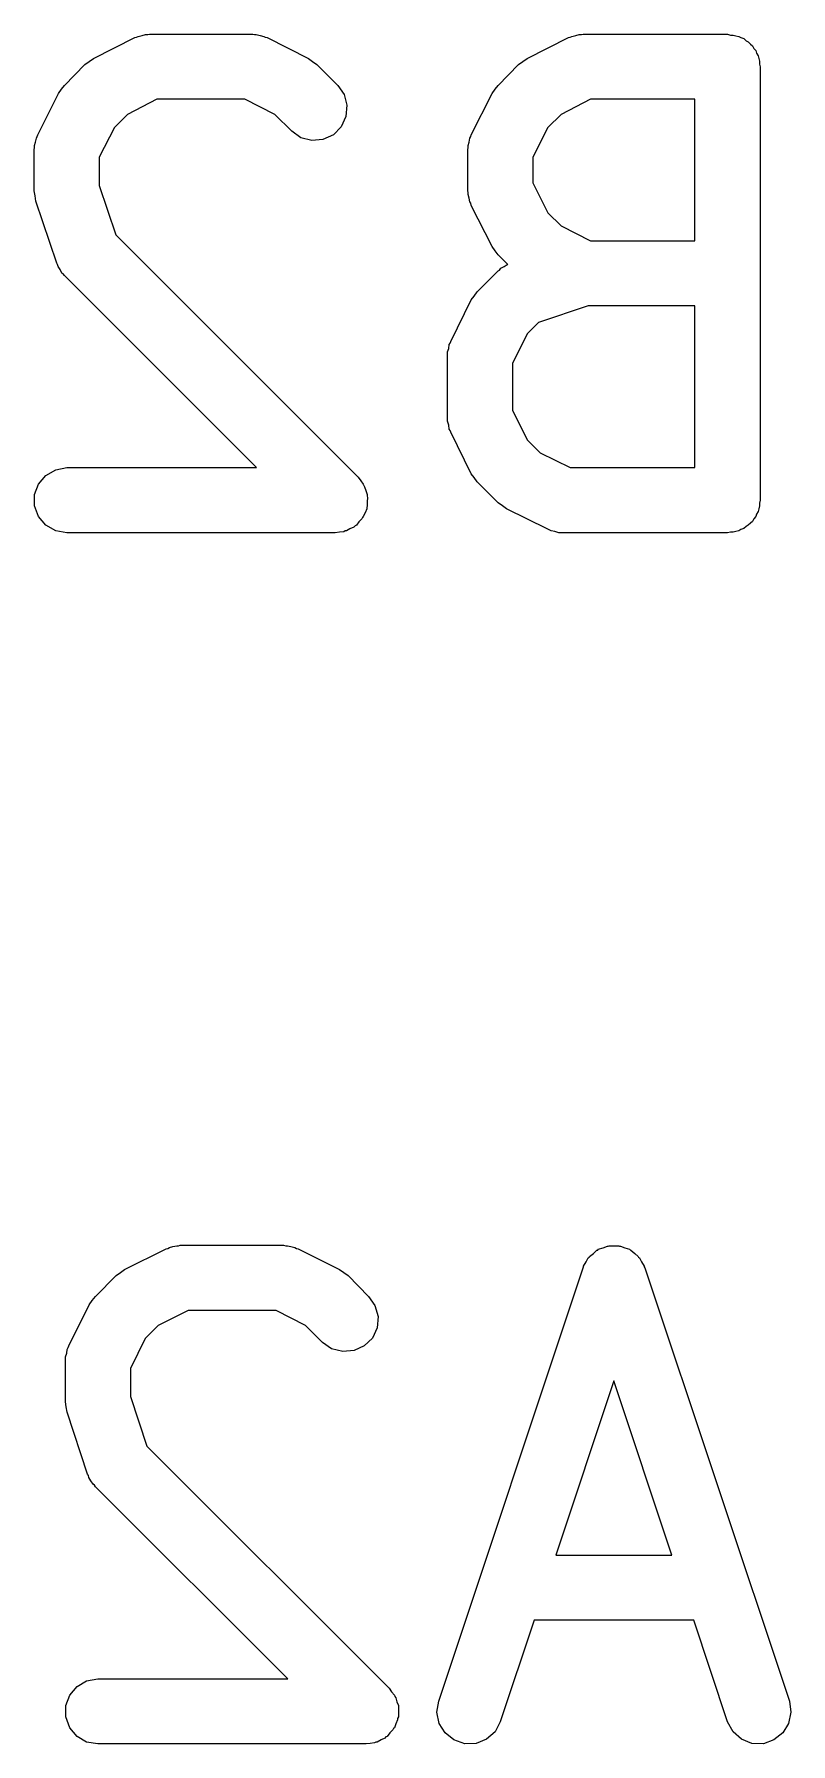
# Model space of a CAD drawing. Extents: x 39 to 154, y -159 to -90.
# Drawn here: x 128.425 to 130.17, y -137.687 to -133.743 of the extents above; entities that cross this region are included whole.
import ezdxf

# ---------------------------------------------------------------- set-up
doc = ezdxf.new("R2010")
doc.units = 0
doc.header["$MEASUREMENT"] = 0
doc.layers.add('BLACK', color=7, linetype='CONTINUOUS')

msp = doc.modelspace()

# ---------------------------------------------------------------- linework, layer by layer
at = {"layer": 'BLACK', "linetype": 'CONTINUOUS'}
for p, q in [((128.562, -133.799), (128.657, -133.751)), ((128.657, -133.751), (128.661, -133.75)), ((128.661, -133.75), (128.665, -133.748)), ((128.665, -133.748), (128.674, -133.746)), ((128.674, -133.746), (128.682, -133.744)), ((128.682, -133.744), (128.687, -133.744)), ((128.687, -133.744), (128.691, -133.743)), ((128.691, -133.743), (128.929, -133.743)), ((128.929, -133.743), (128.933, -133.744)), ((128.933, -133.744), (128.937, -133.744)), ((128.937, -133.744), (128.946, -133.746)), ((128.946, -133.746), (128.955, -133.748)), ((128.955, -133.748), (128.958, -133.75)), ((128.958, -133.75), (128.962, -133.751)), ((128.962, -133.751), (129.058, -133.799)), ((129.562, -133.799), (129.657, -133.751)), ((129.657, -133.751), (129.661, -133.75)), ((129.661, -133.75), (129.665, -133.748)), ((129.665, -133.748), (129.674, -133.746)), ((129.674, -133.746), (129.682, -133.744)), ((129.682, -133.744), (129.687, -133.744)), ((129.687, -133.744), (129.691, -133.743)), ((129.691, -133.743), (130.024, -133.743)), ((130.024, -133.743), (130.031, -133.745)), ((130.031, -133.745), (130.037, -133.745)), ((130.037, -133.745), (130.043, -133.747)), ((130.043, -133.747), (130.05, -133.748)), ((130.05, -133.748), (130.055, -133.751)), ((130.055, -133.751), (130.062, -133.753)), ((130.062, -133.753), (130.067, -133.758)), ((130.067, -133.758), (130.072, -133.761)), ((130.072, -133.761), (130.077, -133.766)), ((130.077, -133.766), (130.082, -133.77)), ((130.082, -133.77), (130.085, -133.776)), ((130.085, -133.776), (130.089, -133.781)), ((128.495, -133.861), (128.542, -133.813)), ((128.542, -133.813), (128.552, -133.806)), ((128.552, -133.806), (128.562, -133.799)), ((129.058, -133.799), (129.067, -133.806)), ((129.067, -133.806), (129.077, -133.813)), ((129.077, -133.813), (129.125, -133.861)), ((129.495, -133.861), (129.542, -133.813)), ((129.542, -133.813), (129.552, -133.806)), ((129.552, -133.806), (129.562, -133.799)), ((130.089, -133.781), (130.091, -133.787)), ((130.091, -133.787), (130.095, -133.793)), ((130.095, -133.793), (130.096, -133.799)), ((130.096, -133.799), (130.098, -133.805)), ((130.098, -133.805), (130.098, -133.812)), ((130.098, -133.812), (130.099, -133.818)), ((130.099, -133.818), (130.099, -134.818)), ((128.433, -133.975), (128.481, -133.88)), ((128.481, -133.88), (128.488, -133.87)), ((128.488, -133.87), (128.495, -133.861)), ((128.708, -133.893), (128.64, -133.928)), ((128.911, -133.893), (128.708, -133.893)), ((128.98, -133.928), (128.911, -133.893)), ((129.125, -133.861), (129.14, -133.882)), ((129.14, -133.882), (129.146, -133.907)), ((129.433, -133.975), (129.481, -133.88)), ((129.481, -133.88), (129.488, -133.87)), ((129.488, -133.87), (129.495, -133.861)), ((129.708, -133.893), (129.64, -133.928)), ((129.949, -133.893), (129.708, -133.893)), ((129.949, -134.22), (129.949, -133.893)), ((128.64, -133.928), (128.61, -133.958)), ((129.019, -133.967), (128.98, -133.928)), ((129.144, -133.933), (129.133, -133.957)), ((129.146, -133.907), (129.144, -133.933)), ((129.64, -133.928), (129.61, -133.958)), ((128.432, -133.979), (128.433, -133.975)), ((128.61, -133.958), (128.575, -134.027)), ((129.04, -133.982), (129.019, -133.967)), ((129.115, -133.975), (129.091, -133.986)), ((129.133, -133.957), (129.115, -133.975)), ((129.432, -133.979), (129.433, -133.975)), ((129.61, -133.958), (129.575, -134.027)), ((128.425, -134.009), (128.426, -134.005)), ((128.425, -134.104), (128.425, -134.009)), ((128.426, -134), (128.428, -133.992)), ((128.426, -134.005), (128.426, -134)), ((128.428, -133.992), (128.43, -133.983)), ((128.43, -133.983), (128.432, -133.979)), ((129.065, -133.988), (129.04, -133.982)), ((129.091, -133.986), (129.065, -133.988)), ((129.425, -134.009), (129.426, -134.005)), ((129.425, -134.104), (129.425, -134.009)), ((129.426, -134), (129.428, -133.992)), ((129.426, -134.005), (129.426, -134)), ((129.428, -133.992), (129.43, -133.983)), ((129.43, -133.983), (129.432, -133.979)), ((128.575, -134.027), (128.575, -134.092)), ((129.575, -134.027), (129.575, -134.086)), ((128.575, -134.092), (128.613, -134.206)), ((129.575, -134.086), (129.61, -134.155)), ((128.427, -134.116), (128.425, -134.104)), ((128.429, -134.128), (128.427, -134.116)), ((128.477, -134.271), (128.429, -134.128)), ((129.426, -134.108), (129.425, -134.104)), ((129.426, -134.113), (129.426, -134.108)), ((129.428, -134.121), (129.426, -134.113)), ((129.43, -134.13), (129.428, -134.121)), ((129.432, -134.133), (129.43, -134.13)), ((129.433, -134.138), (129.432, -134.133)), ((129.481, -134.233), (129.433, -134.138)), ((129.61, -134.155), (129.64, -134.185)), ((128.613, -134.206), (129.172, -134.765)), ((129.64, -134.185), (129.708, -134.22)), ((129.488, -134.243), (129.481, -134.233)), ((129.495, -134.252), (129.488, -134.243)), ((129.517, -134.274), (129.495, -134.252)), ((129.708, -134.22), (129.949, -134.22)), ((128.479, -134.274), (128.477, -134.271)), ((128.48, -134.279), (128.479, -134.274)), ((128.485, -134.286), (128.48, -134.279)), ((128.489, -134.294), (128.485, -134.286)), ((129.447, -134.337), (129.495, -134.289)), ((129.495, -134.289), (129.498, -134.287)), ((129.498, -134.287), (129.501, -134.283)), ((129.501, -134.283), (129.509, -134.279)), ((129.509, -134.279), (129.516, -134.274)), ((129.516, -134.274), (129.517, -134.274)), ((128.492, -134.296), (128.489, -134.294)), ((128.495, -134.3), (128.492, -134.296)), ((128.938, -134.743), (128.495, -134.3)), ((129.386, -134.452), (129.433, -134.356)), ((129.433, -134.356), (129.44, -134.347)), ((129.44, -134.347), (129.447, -134.337)), ((129.703, -134.37), (129.588, -134.408)), ((129.949, -134.37), (129.703, -134.37)), ((129.949, -134.743), (129.949, -134.37)), ((129.588, -134.408), (129.562, -134.434)), ((129.562, -134.434), (129.528, -134.503)), ((129.378, -134.476), (129.381, -134.468)), ((129.378, -134.481), (129.378, -134.476)), ((129.378, -134.485), (129.378, -134.481)), ((129.378, -134.628), (129.378, -134.485)), ((129.381, -134.468), (129.382, -134.459)), ((129.382, -134.459), (129.384, -134.456)), ((129.384, -134.456), (129.386, -134.452)), ((129.528, -134.503), (129.528, -134.61)), ((129.378, -134.632), (129.378, -134.628)), ((129.378, -134.636), (129.378, -134.632)), ((129.381, -134.645), (129.378, -134.636)), ((129.382, -134.654), (129.381, -134.645)), ((129.528, -134.61), (129.562, -134.679)), ((129.384, -134.657), (129.382, -134.654)), ((129.386, -134.661), (129.384, -134.657)), ((129.433, -134.757), (129.386, -134.661)), ((129.562, -134.679), (129.592, -134.709)), ((129.592, -134.709), (129.661, -134.743)), ((128.435, -134.781), (128.452, -134.761)), ((128.452, -134.761), (128.475, -134.748)), ((128.475, -134.748), (128.5, -134.743)), ((128.5, -134.743), (128.938, -134.743)), ((129.172, -134.765), (129.178, -134.773)), ((129.44, -134.766), (129.433, -134.757)), ((129.447, -134.776), (129.44, -134.766)), ((129.661, -134.743), (129.949, -134.743)), ((128.426, -134.805), (128.435, -134.781)), ((128.426, -134.831), (128.426, -134.805)), ((129.178, -134.773), (129.184, -134.781)), ((129.184, -134.781), (129.185, -134.784)), ((129.185, -134.784), (129.187, -134.787)), ((129.187, -134.787), (129.19, -134.796)), ((129.19, -134.796), (129.193, -134.805)), ((129.193, -134.805), (129.193, -134.809)), ((129.495, -134.824), (129.447, -134.776)), ((128.435, -134.856), (128.426, -134.831)), ((129.192, -134.838), (129.188, -134.847)), ((129.193, -134.831), (129.192, -134.835)), ((129.192, -134.835), (129.192, -134.838)), ((129.193, -134.809), (129.194, -134.812)), ((129.194, -134.812), (129.193, -134.822)), ((129.193, -134.822), (129.193, -134.831)), ((129.505, -134.831), (129.495, -134.824)), ((129.514, -134.838), (129.505, -134.831)), ((129.61, -134.885), (129.514, -134.838)), ((130.095, -134.844), (130.091, -134.85)), ((130.096, -134.838), (130.095, -134.844)), ((130.098, -134.831), (130.096, -134.838)), ((130.099, -134.818), (130.098, -134.825)), ((130.098, -134.825), (130.098, -134.831)), ((128.452, -134.876), (128.435, -134.856)), ((128.475, -134.889), (128.452, -134.876)), ((129.153, -134.884), (129.145, -134.889)), ((129.162, -134.88), (129.153, -134.884)), ((129.165, -134.877), (129.162, -134.88)), ((129.168, -134.876), (129.165, -134.877)), ((129.174, -134.868), (129.168, -134.876)), ((129.181, -134.861), (129.174, -134.868)), ((129.182, -134.858), (129.181, -134.861)), ((129.184, -134.856), (129.182, -134.858)), ((129.188, -134.847), (129.184, -134.856)), ((130.062, -134.883), (130.055, -134.886)), ((130.067, -134.879), (130.062, -134.883)), ((130.072, -134.876), (130.067, -134.879)), ((130.077, -134.871), (130.072, -134.876)), ((130.082, -134.867), (130.077, -134.871)), ((130.085, -134.861), (130.082, -134.867)), ((130.089, -134.856), (130.085, -134.861)), ((130.091, -134.85), (130.089, -134.856)), ((128.5, -134.893), (128.475, -134.889)), ((129.119, -134.893), (128.5, -134.893)), ((129.129, -134.892), (129.119, -134.893)), ((129.139, -134.891), (129.129, -134.892)), ((129.142, -134.889), (129.139, -134.891)), ((129.145, -134.889), (129.142, -134.889)), ((129.614, -134.887), (129.61, -134.885)), ((129.617, -134.889), (129.614, -134.887)), ((129.626, -134.89), (129.617, -134.889)), ((129.635, -134.893), (129.626, -134.89)), ((129.639, -134.893), (129.635, -134.893)), ((129.643, -134.893), (129.639, -134.893)), ((130.024, -134.893), (129.643, -134.893)), ((130.031, -134.892), (130.024, -134.893)), ((130.037, -134.892), (130.031, -134.892)), ((130.043, -134.89), (130.037, -134.892)), ((130.05, -134.889), (130.043, -134.89)), ((130.055, -134.886), (130.05, -134.889)), ((128.737, -136.542), (128.745, -136.54)), ((128.745, -136.54), (128.754, -136.538)), ((128.754, -136.538), (128.758, -136.538)), ((128.758, -136.538), (128.762, -136.537)), ((128.762, -136.537), (129, -136.537)), ((129, -136.537), (129.005, -136.538)), ((129.005, -136.538), (129.009, -136.538)), ((129.009, -136.538), (129.017, -136.54)), ((129.017, -136.54), (129.026, -136.542)), ((129.737, -136.543), (129.747, -136.539)), ((129.747, -136.539), (129.749, -136.539)), ((129.749, -136.539), (129.751, -136.538)), ((129.751, -136.538), (129.762, -136.538)), ((129.762, -136.538), (129.773, -136.538)), ((129.773, -136.538), (129.775, -136.539)), ((129.775, -136.539), (129.777, -136.539)), ((129.777, -136.539), (129.787, -136.543)), ((128.633, -136.593), (128.729, -136.545)), ((128.729, -136.545), (128.733, -136.544)), ((128.733, -136.544), (128.737, -136.542)), ((129.026, -136.542), (129.03, -136.544)), ((129.03, -136.544), (129.034, -136.545)), ((129.034, -136.545), (129.129, -136.593)), ((129.692, -136.585), (129.698, -136.575)), ((129.698, -136.575), (129.703, -136.566)), ((129.703, -136.566), (129.705, -136.564)), ((129.705, -136.564), (129.706, -136.563)), ((129.706, -136.563), (129.715, -136.556)), ((129.715, -136.556), (129.723, -136.548)), ((129.723, -136.548), (129.725, -136.548)), ((129.725, -136.548), (129.726, -136.546)), ((129.726, -136.546), (129.737, -136.543)), ((129.787, -136.543), (129.798, -136.546)), ((129.798, -136.546), (129.8, -136.548)), ((129.8, -136.548), (129.801, -136.548)), ((129.801, -136.548), (129.81, -136.556)), ((129.81, -136.556), (129.818, -136.563)), ((129.818, -136.563), (129.819, -136.564)), ((129.819, -136.564), (129.821, -136.566)), ((129.821, -136.566), (129.826, -136.575)), ((129.826, -136.575), (129.832, -136.585)), ((128.566, -136.655), (128.614, -136.607)), ((128.614, -136.607), (128.624, -136.6)), ((128.624, -136.6), (128.633, -136.593)), ((129.129, -136.593), (129.139, -136.6)), ((129.139, -136.6), (129.149, -136.607)), ((129.149, -136.607), (129.196, -136.655)), ((129.358, -137.589), (129.691, -136.589)), ((129.691, -136.589), (129.692, -136.587)), ((129.692, -136.587), (129.692, -136.585)), ((129.832, -136.585), (129.832, -136.587)), ((129.832, -136.587), (129.833, -136.589)), ((129.833, -136.589), (130.167, -137.589)), ((128.559, -136.664), (128.566, -136.655)), ((129.196, -136.655), (129.211, -136.676)), ((128.505, -136.769), (128.552, -136.674)), ((128.552, -136.674), (128.559, -136.664)), ((128.78, -136.687), (128.711, -136.722)), ((128.983, -136.687), (128.78, -136.687)), ((129.051, -136.722), (128.983, -136.687)), ((129.211, -136.676), (129.218, -136.701)), ((128.711, -136.722), (128.681, -136.752)), ((129.09, -136.761), (129.051, -136.722)), ((129.216, -136.727), (129.205, -136.751)), ((129.218, -136.701), (129.216, -136.727)), ((128.5, -136.786), (128.501, -136.777)), ((128.501, -136.777), (128.503, -136.773)), ((128.503, -136.773), (128.505, -136.769)), ((128.681, -136.752), (128.647, -136.821)), ((129.111, -136.776), (129.09, -136.761)), ((129.137, -136.782), (129.111, -136.776)), ((129.186, -136.769), (129.163, -136.78)), ((129.205, -136.751), (129.186, -136.769)), ((128.497, -136.794), (128.5, -136.786)), ((128.497, -136.799), (128.497, -136.794)), ((128.497, -136.803), (128.497, -136.799)), ((128.497, -136.898), (128.497, -136.803)), ((129.163, -136.78), (129.137, -136.782)), ((128.647, -136.821), (128.647, -136.886)), ((129.762, -136.85), (129.628, -137.252)), ((129.896, -137.252), (129.762, -136.85)), ((128.647, -136.886), (128.685, -137)), ((128.499, -136.91), (128.497, -136.898)), ((128.501, -136.922), (128.499, -136.91)), ((128.548, -137.065), (128.501, -136.922)), ((128.685, -137), (129.244, -137.559)), ((128.55, -137.068), (128.548, -137.065)), ((128.551, -137.073), (128.55, -137.068)), ((128.556, -137.08), (128.551, -137.073)), ((128.561, -137.088), (128.556, -137.08)), ((128.564, -137.09), (128.561, -137.088)), ((128.566, -137.094), (128.564, -137.09)), ((129.01, -137.537), (128.566, -137.094)), ((129.628, -137.252), (129.896, -137.252)), ((129.578, -137.402), (129.5, -137.636)), ((129.946, -137.402), (129.578, -137.402)), ((130.024, -137.636), (129.946, -137.402)), ((128.507, -137.575), (128.524, -137.555)), ((128.524, -137.555), (128.546, -137.542)), ((128.546, -137.542), (128.572, -137.537)), ((128.572, -137.537), (129.01, -137.537)), ((129.244, -137.559), (129.249, -137.567)), ((128.498, -137.599), (128.507, -137.575)), ((128.498, -137.625), (128.498, -137.599)), ((129.249, -137.567), (129.256, -137.575)), ((129.256, -137.575), (129.257, -137.578)), ((129.257, -137.578), (129.259, -137.581)), ((129.259, -137.581), (129.261, -137.59)), ((129.261, -137.59), (129.265, -137.599)), ((129.265, -137.599), (129.265, -137.603)), ((129.265, -137.603), (129.265, -137.606)), ((129.265, -137.606), (129.265, -137.616)), ((129.354, -137.614), (129.358, -137.589)), ((130.167, -137.589), (130.17, -137.614)), ((128.507, -137.65), (128.498, -137.625)), ((129.259, -137.641), (129.256, -137.65)), ((129.263, -137.632), (129.259, -137.641)), ((129.265, -137.625), (129.263, -137.629)), ((129.263, -137.629), (129.263, -137.632)), ((129.265, -137.616), (129.265, -137.625)), ((129.359, -137.64), (129.354, -137.614)), ((129.373, -137.662), (129.359, -137.64)), ((129.5, -137.636), (129.488, -137.659)), ((130.037, -137.659), (130.024, -137.636)), ((130.165, -137.64), (130.152, -137.662)), ((130.17, -137.614), (130.165, -137.64)), ((128.524, -137.67), (128.507, -137.65)), ((128.546, -137.683), (128.524, -137.67)), ((128.572, -137.687), (128.546, -137.683)), ((129.21, -137.685), (129.2, -137.686)), ((129.213, -137.683), (129.21, -137.685)), ((129.216, -137.683), (129.213, -137.683)), ((129.225, -137.678), (129.216, -137.683)), ((129.234, -137.674), (129.225, -137.678)), ((129.236, -137.671), (129.234, -137.674)), ((129.239, -137.67), (129.236, -137.671)), ((129.245, -137.662), (129.239, -137.67)), ((129.252, -137.655), (129.245, -137.662)), ((129.254, -137.652), (129.252, -137.655)), ((129.256, -137.65), (129.254, -137.652)), ((129.393, -137.678), (129.373, -137.662)), ((129.418, -137.687), (129.393, -137.678)), ((129.468, -137.676), (129.444, -137.686)), ((129.488, -137.659), (129.468, -137.676)), ((130.056, -137.676), (130.037, -137.659)), ((130.08, -137.686), (130.056, -137.676)), ((130.131, -137.678), (130.107, -137.687)), ((130.152, -137.662), (130.131, -137.678)), ((129.191, -137.687), (128.572, -137.687)), ((129.2, -137.686), (129.191, -137.687)), ((129.444, -137.686), (129.418, -137.687)), ((130.107, -137.687), (130.08, -137.686))]:
    msp.add_line(p, q, dxfattribs=at)

doc.saveas('drawing.dxf')
